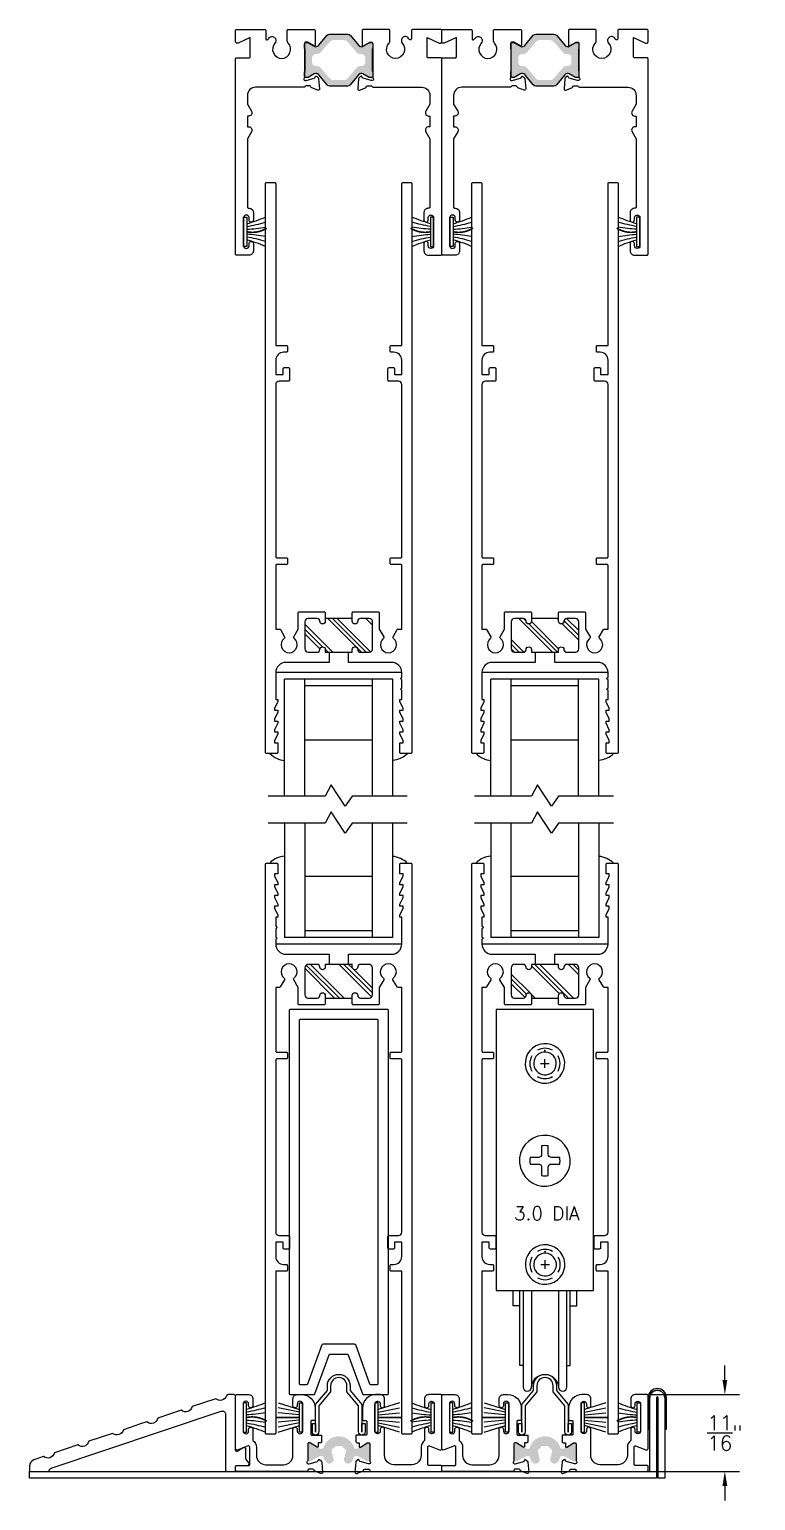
# Model space of a CAD drawing. Extents: x -7.7 to 55.8, y -21.7 to 30.1.
# Drawn here: x 20.64 to 27.36, y 5.83 to 19.44 of the extents above; entities that cross this region are included whole.
import ezdxf
from ezdxf.enums import TextEntityAlignment as Align

# ---------------------------------------------------------------- set-up
doc = ezdxf.new("R2010")
doc.units = 0
doc.header["$LTSCALE"] = 0.25
doc.header["$MEASUREMENT"] = 0
doc.layers.get('0').update_dxf_attribs({"linetype": 'CONTINUOUS'})
doc.layers.get('DEFPOINTS').update_dxf_attribs({"color": 1, "linetype": 'CONTINUOUS'})
for name, color, linetype in [('FRAME', 1, 'CONTINUOUS'), ('GLASS-VINYL', 7, 'CONTINUOUS'), ('HARDWARE', 7, 'CONTINUOUS'), ('HEM COVER', 4, 'CONTINUOUS'), ('I-STRUT', 7, 'CONTINUOUS'), ('MISC', 7, 'CONTINUOUS'), ('RISER', 7, 'CONTINUOUS'), ('SASH', 5, 'CONTINUOUS'), ('SEAL', 7, 'CONTINUOUS'), ('SILL-PAN', 7, 'CONTINUOUS'), ('VENT', 5, 'CONTINUOUS')]:
    doc.layers.add(name, color=color, linetype=linetype)
doc.styles.get("Standard").update_dxf_attribs({"font": 'simplex.shx'})
doc.dimstyles.new('FULL SCALE', dxfattribs={"dimscale": 0.75, "dimtxt": 0.18, "dimasz": 0.18, "dimexe": 0.18, "dimexo": 0.125, "dimgap": 0.09, "dimtad": 0, "dimtih": 1, "dimtoh": 1, "dimdec": 4, "dimzin": 0, "dimdsep": 46, "dimlunit": 4, "dimtxsty": 'Standard', "dimcen": 0.09, "dimadec": 0, "dimazin": 0, "dimtfac": 1, "dimtdec": 4, "dimtofl": 0, "dimtmove": 0, "dimatfit": 3, "dimfxl": 0, "dimtolj": 1, "dimtzin": 0, "dimarcsym": 0})

# ---------------------------------------------------------------- blocks, each defined once
blk = doc.blocks.new('3752 RISER')
at = {"color": 1}
blk.add_lwpolyline([(0.122, -0.364), (0.095, -0.328), (0.095, -0.241, 0.57735), (0.071, -0.227), (0.015, -0.259, -0.57735), (0, -0.25), (0, 0.25, 0.414214), (-0.016, 0.266), (-0.07, 0.266, 0.321849), (-0.085, 0.255, -0.530341), (-0.184, 0.228), (-0.402, 0.155, -0.564933), (-0.503, 0.121), (-0.721, 0.048, -0.564933), (-0.821, 0.014), (-0.88, -0.005), (-0.933, -0.023), (-1.039, -0.059, -0.564933), (-1.14, -0.092), (-1.358, -0.165, -0.564933), (-1.459, -0.199), (-1.676, -0.272, -0.564933), (-1.777, -0.306), (-1.866, -0.336, 0.322343), (-1.908, -0.394), (-1.908, -0.444), (-1.727, -0.444, -0.324941), (-1.706, -0.414), (-0.17, 0.101), (-0.135, 0.113, -0.512467), (-0.094, 0.083), (-0.094, -0.386), (-0.094, -0.434, 0.414214), (-0.084, -0.444), (-0.01, -0.444, 0.414214), (0, -0.434), (0, -0.4, -0.414214), (0.01, -0.39), (0.109, -0.39, 0.614986)], format="xyb", close=True, dxfattribs=at)
blk = doc.blocks.new('3310-Thermal Mammoth B Rail')
at = {"linetype": 'Continuous'}
h = blk.add_hatch(dxfattribs=at)
h.set_pattern_fill('PLAST', angle=45, style=0)
h.paths.add_polyline_path([(-0.15, 0.324), (-0.151, 0.324, -0.414214), (-0.175, 0.348), (-0.175, 0.374), (-0.282, 0.374, 0.414214), (-0.313, 0.343), (-0.313, 0.093, 0.414214), (-0.282, 0.062), (-0.2, 0.062, 0.414214), (-0.175, 0.087), (-0.175, 0.088, -0.414214), (-0.151, 0.112), (-0.15, 0.112, -0.414214), (-0.125, 0.087), (-0.125, 0.062), (0.125, 0.062), (0.125, 0.087, -0.414214), (0.15, 0.112), (0.151, 0.112, -0.414214), (0.175, 0.088), (0.175, 0.087, 0.414214), (0.2, 0.062), (0.282, 0.062, 0.414214), (0.313, 0.093), (0.313, 0.343, 0.414214), (0.282, 0.374), (0.175, 0.374), (0.175, 0.348, -0.414214), (0.151, 0.324), (0.15, 0.324, -0.414214), (0.125, 0.349), (0.125, 0.374), (-0.125, 0.374), (-0.125, 0.349, -0.414214)])
at = {"color": 7}
for p, q in [((-0.125, 0.374), (0.125, 0.374)), ((0.125, 0.062), (-0.125, 0.062))]:
    blk.add_line(p, q, dxfattribs=at)
at = {"ltscale": 0.25}
blk.add_lwpolyline([(-0.089, 0.374), (-0.089, 0.468), (-0.488, 0.468, -0.414214), (-0.582, 0.562), (-0.582, 0.811), (-0.564, 0.811), (-0.564, 0.831), (-0.594, 0.891), (-0.594, 0.911), (-0.564, 0.911), (-0.564, 0.931), (-0.594, 0.991), (-0.594, 1.011), (-0.564, 1.011), (-0.564, 1.031), (-0.594, 1.091), (-0.594, 1.111), (-0.564, 1.111), (-0.564, 1.131), (-0.594, 1.191), (-0.594, 1.211), (-0.564, 1.211), (-0.564, 1.301, 0.414214), (-0.574, 1.311), (-0.666, 1.311, 0.414214), (-0.676, 1.301), (-0.676, -3.96, 0.414214), (-0.666, -3.97), (-0.592, -3.97, 0.414214), (-0.582, -3.96), (-0.582, -2.462), (-0.484, -2.462, 0.414214), (-0.474, -2.452), (-0.474, -2.41, 0.414214), (-0.484, -2.4), (-0.51, -2.4, -0.414214), (-0.582, -2.328), (-0.582, -2.195), (-0.514, -2.195), (-0.514, -2.248, 0.414214), (-0.504, -2.258), (-0.464, -2.258, 0.414214), (-0.454, -2.248), (-0.454, -2.143, 0.414214), (-0.464, -2.133), (-0.551, -2.133, -0.414214), (-0.582, -2.102), (-0.582, -0.509, -0.414214), (-0.572, -0.499), (-0.484, -0.499, 0.414214), (-0.474, -0.489), (-0.474, -0.447, 0.414214), (-0.484, -0.437), (-0.572, -0.437, -0.414214), (-0.582, -0.427), (-0.582, 0.16), (-0.547, 0.16, 0.267949), (-0.539, 0.165), (-0.5, 0.232, 0.380082), (-0.502, 0.245, -3.00994), (-0.413, 0.245, 0.380082), (-0.415, 0.232), (-0.374, 0.16), (-0.374, 0.01, 0.414214), (-0.364, 0), (-0.134, 0, 0.414214), (-0.124, 0.01), (-0.124, 0.087, 0.414214), (-0.149, 0.112, 0.414214), (-0.174, 0.087, -0.414214), (-0.199, 0.062), (-0.281, 0.062, -0.414214), (-0.312, 0.093), (-0.312, 0.343, -0.414214), (-0.281, 0.374), (-0.199, 0.374, -0.414214), (-0.174, 0.349, 0.414214), (-0.149, 0.324, 0.414214), (-0.124, 0.349), (-0.124, 0.374), (0.001, 0.374), (0.126, 0.374), (0.126, 0.349, 0.414214), (0.151, 0.324, 0.414214), (0.176, 0.349, -0.414214), (0.201, 0.374), (0.283, 0.374, -0.414214), (0.314, 0.343), (0.314, 0.093, -0.414214), (0.283, 0.062), (0.201, 0.062, -0.414214), (0.176, 0.087, 0.414214), (0.151, 0.112, 0.414214), (0.126, 0.087), (0.126, 0.01, 0.414214), (0.136, 0), (0.366, 0, 0.414214), (0.376, 0.01), (0.376, 0.16), (0.418, 0.232, 0.380082), (0.416, 0.245, -3.00994), (0.505, 0.245, 0.380082), (0.503, 0.232), (0.542, 0.165, 0.267949), (0.55, 0.16), (0.584, 0.16), (0.584, -0.427, -0.414214), (0.574, -0.437), (0.486, -0.437, 0.414214), (0.476, -0.447), (0.476, -0.489, 0.414214), (0.486, -0.499), (0.574, -0.499, -0.414214), (0.584, -0.509), (0.584, -2.102, -0.414214), (0.553, -2.133), (0.466, -2.133, 0.414214), (0.456, -2.143), (0.456, -2.248, 0.414214), (0.466, -2.258), (0.506, -2.258, 0.414214), (0.516, -2.248), (0.516, -2.195), (0.584, -2.195), (0.584, -2.328, -0.414214), (0.512, -2.4), (0.486, -2.4, 0.414214), (0.476, -2.41), (0.476, -2.452, 0.414214), (0.486, -2.462), (0.584, -2.462), (0.584, -3.96, 0.414214), (0.594, -3.97), (0.668, -3.97, 0.414214), (0.678, -3.96), (0.678, 1.301, 0.414214), (0.668, 1.311), (0.576, 1.311, 0.414214), (0.566, 1.301), (0.566, 1.211), (0.596, 1.211), (0.596, 1.191), (0.566, 1.131), (0.566, 1.111), (0.596, 1.111), (0.596, 1.091), (0.566, 1.031), (0.566, 1.011), (0.596, 1.011), (0.596, 0.991), (0.566, 0.931), (0.566, 0.911), (0.596, 0.911), (0.596, 0.891), (0.566, 0.831), (0.566, 0.811), (0.584, 0.811), (0.584, 0.726, 1), (0.584, 0.706), (0.584, 0.626, 1), (0.584, 0.606), (0.584, 0.562, -0.414214), (0.49, 0.468), (0.091, 0.468), (0.091, 0.374)], format="xyb", dxfattribs=at)
blk = doc.blocks.new('3700-HEAD')
h = blk.add_hatch(color=7)
h.dxf.hatch_style = 1
h.paths.add_polyline_path([(1.061, 2.024, 0.221694), (1.038, 2.034), (0.87, 2.034, 0.221694), (0.847, 2.024), (0.767, 1.929, -0.36397), (0.729, 1.922), (0.671, 1.955, 0.131653), (0.665, 1.957), (0.651, 1.957, 0.414214), (0.639, 1.945), (0.639, 1.902, 0.236168), (0.643, 1.894), (0.643, 1.694, 0.236068), (0.639, 1.686), (0.639, 1.643, 0.414894), (0.651, 1.632), (0.665, 1.632, 0.131653), (0.671, 1.633), (0.729, 1.666, -0.36397), (0.767, 1.66), (0.847, 1.565, 0.221694), (0.87, 1.554), (1.038, 1.554, 0.221694), (1.061, 1.565), (1.141, 1.66, -0.36397), (1.179, 1.666), (1.237, 1.633, 0.131653), (1.243, 1.632), (1.257, 1.632, 0.414214), (1.269, 1.643), (1.269, 1.686, 0.23617), (1.265, 1.694), (1.265, 1.894, 0.236068), (1.269, 1.902), (1.269, 1.945, 0.414948), (1.257, 1.957), (1.243, 1.957, 0.131653), (1.237, 1.955), (1.179, 1.922, -0.36397), (1.141, 1.929)])
h.paths.add_polyline_path([(1.038, 1.962), (1.119, 1.867, 0.221696), (1.155, 1.85), (1.164, 1.85, -0.418301), (1.2, 1.814), (1.2, 1.774, -0.410138), (1.165, 1.739), (1.155, 1.739, 0.221696), (1.119, 1.722), (1.038, 1.626, -0.221696), (1.002, 1.609), (0.906, 1.609, -0.221696), (0.87, 1.626), (0.789, 1.722, 0.221696), (0.753, 1.739), (0.744, 1.739, -0.418302), (0.708, 1.774), (0.708, 1.814, -0.410138), (0.743, 1.85), (0.753, 1.85, 0.221696), (0.789, 1.867), (0.87, 1.962, -0.221696), (0.906, 1.979), (1.002, 1.979, -0.221696)], flags=16)
for points in [[(0.11, 1.388), (0.148, 1.322, -0.57735), (0.122, 1.277), (0.11, 1.277), (0.11, 1.177), (0.122, 1.177, -0.57735), (0.148, 1.132), (0.11, 1.066), (0.11, 0.434, 0.414214), (0.12, 0.424), (0.125, 0.424, -0.414214), (0.165, 0.384), (0.165, 0.317, -0.414214), (0.145, 0.297), (0.144, 0.297, -0.414214), (0.125, 0.317), (0.125, 0.338, 0.414214), (0.1, 0.362), (0.099, 0.362, 0.414214), (0.075, 0.338), (0.075, 0.077, 0.414214), (0.099, 0.052), (0.1, 0.052, 0.414214), (0.125, 0.077), (0.125, 0.098, -0.414214), (0.144, 0.117), (0.145, 0.117, -0.414214), (0.165, 0.098), (0.165, 0.03, -0.414214), (0.125, -0.01), (0.01, -0.01, -0.414214), (0, 0), (0, 1.805, -0.414214), (0.01, 1.815), (0.125, 1.815, 0.414214), (0.135, 1.825), (0.135, 2.003), (0.023, 1.951, -0.546624), (0, 1.966), (0, 2.068, -0.414214), (0.01, 2.078), (0.27, 2.078, -0.414214), (0.28, 2.068), (0.28, 1.99, 0.733941), (0.298, 1.984, -0.034035), (0.311, 2, -0.505732), (0.369, 1.994), (0.369, 1.993, -0.327538), (0.365, 1.951, 0.652778), (0.427, 1.81, 0.660027), (0.487, 1.952, -0.193039), (0.479, 1.973), (0.479, 2.068, -0.414214), (0.489, 2.078), (0.727, 2.078, -0.414214), (0.737, 2.068), (0.737, 1.933, -0.585524), (0.725, 1.926), (0.666, 1.959, 0.137872), (0.659, 1.961), (0.651, 1.961, 0.414214), (0.639, 1.949), (0.639, 1.636, -0.213422), (0.635, 1.627, 0.6885), (0.643, 1.606), (0.649, 1.606, 0.065543), (0.652, 1.607), (0.728, 1.627, 0.267949), (0.736, 1.635), (0.738, 1.64, -0.57735), (0.751, 1.643), (0.765, 1.629, -0.176327), (0.769, 1.622), (0.777, 1.529, -0.548619), (0.761, 1.516), (0.705, 1.537, -0.263725), (0.698, 1.545, 0.359508), (0.686, 1.555), (0.651, 1.555, 0.414214), (0.639, 1.543), (0.185, 1.543, 0.414214), (0.11, 1.468), (0.11, 1.388)], [(1.798, 1.388), (1.76, 1.322, 0.57735), (1.786, 1.277), (1.798, 1.277), (1.798, 1.177), (1.786, 1.177, 0.57735), (1.76, 1.132), (1.798, 1.066), (1.798, 0.434, -0.414214), (1.788, 0.424), (1.783, 0.424, 0.414214), (1.743, 0.384), (1.743, 0.317, 0.414214), (1.763, 0.297), (1.763, 0.297, 0.414214), (1.783, 0.317), (1.783, 0.338, -0.414214), (1.807, 0.362), (1.808, 0.362, -0.414214), (1.833, 0.338), (1.833, 0.077, -0.414214), (1.808, 0.052), (1.807, 0.052, -0.414214), (1.783, 0.077), (1.783, 0.098, 0.414214), (1.763, 0.117), (1.762, 0.117, 0.414214), (1.743, 0.098), (1.743, 0.03, 0.414214), (1.783, -0.01), (1.898, -0.01, 0.414214), (1.908, 0), (1.908, 1.805, 0.414214), (1.898, 1.815), (1.783, 1.815, -0.414214), (1.773, 1.825), (1.773, 2.003), (1.885, 1.951, 0.546624), (1.908, 1.966), (1.908, 2.068, 0.414214), (1.898, 2.078), (1.638, 2.078, 0.414214), (1.628, 2.068), (1.628, 1.99, -0.733941), (1.61, 1.984, 0.034035), (1.597, 2, 0.505732), (1.539, 1.994), (1.539, 1.993, 0.327538), (1.543, 1.951, -0.652778), (1.481, 1.81, -0.660027), (1.421, 1.952, 0.193039), (1.429, 1.973), (1.429, 2.068, 0.414214), (1.419, 2.078), (1.181, 2.078, 0.414214), (1.171, 2.068), (1.171, 1.933, 0.585524), (1.183, 1.926), (1.242, 1.959, -0.137872), (1.249, 1.961), (1.257, 1.961, -0.414214), (1.269, 1.949), (1.269, 1.636, 0.213422), (1.273, 1.627, -0.6885), (1.265, 1.606), (1.259, 1.606, -0.065543), (1.256, 1.607), (1.18, 1.627, -0.267949), (1.172, 1.635), (1.17, 1.64, 0.57735), (1.157, 1.643), (1.143, 1.629, 0.176327), (1.139, 1.622), (1.131, 1.529, 0.548619), (1.147, 1.516), (1.203, 1.537, 0.263725), (1.21, 1.545, -0.359508), (1.222, 1.555), (1.257, 1.555, -0.414214), (1.269, 1.543), (1.723, 1.543, -0.414214), (1.798, 1.468), (1.798, 1.388)]]:
    blk.add_lwpolyline(points, format="xyb")
at = {"color": 7}
blk.add_lwpolyline([(0.729, 1.922, 0.36397), (0.767, 1.929), (0.847, 2.024, -0.221694), (0.87, 2.034), (1.038, 2.034, -0.221694), (1.061, 2.024), (1.141, 1.929, 0.36397), (1.179, 1.922), (1.237, 1.955, -0.131653), (1.243, 1.957), (1.257, 1.957, -0.414214), (1.269, 1.945), (1.269, 1.902, -0.236068), (1.265, 1.894), (1.265, 1.694, -0.236068), (1.269, 1.686), (1.269, 1.643, -0.414214), (1.257, 1.632), (1.243, 1.632, -0.131653), (1.237, 1.633), (1.179, 1.666, 0.36397), (1.141, 1.66), (1.061, 1.565, -0.221694), (1.038, 1.554), (0.87, 1.554, -0.221694), (0.847, 1.565), (0.767, 1.66, 0.36397), (0.729, 1.666), (0.671, 1.633, -0.131653), (0.665, 1.632), (0.651, 1.632, -0.414214), (0.639, 1.643), (0.639, 1.686, -0.236068), (0.643, 1.694), (0.643, 1.894, -0.236068), (0.639, 1.902), (0.639, 1.945, -0.414214), (0.651, 1.957), (0.665, 1.957, -0.131653), (0.671, 1.955)], format="xyb", close=True, dxfattribs=at)
blk = doc.blocks.new('3749-SILL')
at = {"layer": 'I-STRUT'}
h = blk.add_hatch(color=256, dxfattribs=at)
h.dxf.hatch_style = 1
edge = h.paths.add_edge_path()
edge.add_arc((0.954, -0.524), 0.0689, 60, 120, ccw=False)
edge.add_line((0.988, -0.464), (0.985, -0.469))
edge.add_arc((0.954, -0.524), 0.063, 30, 60, ccw=False)
edge.add_line((1.009, -0.493), (1.014, -0.49))
edge.add_arc((0.954, -0.524), 0.0689, 0, 30, ccw=False)
edge.add_line((1.023, -0.524), (1.017, -0.524))
edge.add_arc((0.954, -0.524), 0.063, -30, 0, ccw=False)
edge.add_line((1.009, -0.555), (1.014, -0.558))
edge.add_arc((0.954, -0.524), 0.0689, 323.1301, 330, ccw=False)
edge.add_arc((1.041, -0.589), 0.0394, 143.1301, 323.1301)
edge.add_arc((0.954, -0.524), 0.148, 323.1301, 343.8304)
edge.add_arc((1.103, -0.567), 0.00787, 90, 163.8304, ccw=False)
edge.add_line((1.103, -0.559), (1.125, -0.559))
edge.add_arc((1.125, -0.591), 0.0315, 60, 90, ccw=False)
edge.add_line((1.141, -0.564), (1.214, -0.606))
edge.add_arc((1.218, -0.599), 0.00787, 240, 270)
edge.add_line((1.218, -0.607), (1.226, -0.607))
edge.add_arc((1.226, -0.591), 0.0157, 270, 360)
edge.add_line((1.241, -0.591), (1.241, -0.457))
edge.add_arc((1.226, -0.457), 0.0157, 0, 90)
edge.add_line((1.226, -0.441), (1.218, -0.441))
edge.add_arc((1.218, -0.449), 0.00787, 90, 120)
edge.add_line((1.214, -0.442), (1.141, -0.484))
edge.add_arc((1.125, -0.457), 0.0315, 270, 300, ccw=False)
edge.add_line((1.125, -0.489), (1.103, -0.489))
edge.add_arc((1.103, -0.481), 0.00787, 196.1696, 270, ccw=False)
edge.add_arc((0.954, -0.524), 0.148, 16.1696, 90)
edge.add_arc((0.954, -0.524), 0.148, 90, 163.8304)
edge.add_arc((0.805, -0.481), 0.00787, 270, 343.8304, ccw=False)
edge.add_line((0.805, -0.489), (0.783, -0.489))
edge.add_arc((0.783, -0.457), 0.0315, 240, 270, ccw=False)
edge.add_line((0.767, -0.484), (0.694, -0.442))
edge.add_arc((0.69, -0.449), 0.00787, 60, 90)
edge.add_line((0.69, -0.441), (0.682, -0.441))
edge.add_arc((0.682, -0.457), 0.0157, 90, 180)
edge.add_line((0.667, -0.457), (0.667, -0.591))
edge.add_arc((0.682, -0.591), 0.0157, 180, 270)
edge.add_line((0.682, -0.607), (0.69, -0.607))
edge.add_arc((0.69, -0.599), 0.00787, 270, 300)
edge.add_line((0.694, -0.606), (0.767, -0.564))
edge.add_arc((0.783, -0.591), 0.0315, 90, 120, ccw=False)
edge.add_line((0.783, -0.559), (0.805, -0.559))
edge.add_arc((0.805, -0.567), 0.00787, 16.1696, 90, ccw=False)
edge.add_arc((0.954, -0.524), 0.148, 196.1696, 216.8699)
edge.add_arc((0.867, -0.589), 0.0394, 216.8699, 396.8699)
edge.add_arc((0.954, -0.524), 0.0689, 210, 216.8699, ccw=False)
edge.add_line((0.894, -0.558), (0.899, -0.555))
edge.add_arc((0.954, -0.524), 0.063, 180, 210, ccw=False)
edge.add_line((0.891, -0.524), (0.885, -0.524))
edge.add_arc((0.954, -0.524), 0.0689, 150, 180, ccw=False)
edge.add_line((0.894, -0.49), (0.899, -0.493))
edge.add_arc((0.954, -0.524), 0.063, 120, 150, ccw=False)
edge.add_line((0.923, -0.469), (0.92, -0.464))
for points in [[(0.53, -0.554), (0.53, -0.366), (0.53, -0.312, -0.414214), (0.55, -0.292), (0.551, -0.292, -0.414214), (0.57, -0.311), (0.57, -0.328, 0.414214), (0.594, -0.352), (0.595, -0.352, 0.414214), (0.62, -0.328), (0.62, -0.077, 0.414214), (0.595, -0.052), (0.594, -0.052, 0.414214), (0.57, -0.077), (0.57, -0.093, -0.414214), (0.551, -0.112), (0.55, -0.112, -0.414214), (0.53, -0.093), (0.53, -0.03, -0.414214), (0.57, 0.01), (0.593, 0.01), (0.61, 0.01, -0.414214), (0.735, -0.115), (0.735, -0.22, -0.414214), (0.725, -0.23), (0.705, -0.23, 0.414214), (0.695, -0.24), (0.695, -0.355, 0.414214), (0.705, -0.365), (0.795, -0.365), (0.795, -0.425, -0.414214), (0.785, -0.435), (0.765, -0.435), (0.765, -0.468, -0.585524), (0.753, -0.475), (0.693, -0.438, 0.137872), (0.687, -0.436), (0.678, -0.436, 0.414214), (0.667, -0.448), (0.667, -0.6, -0.213422), (0.663, -0.609, 0.6885), (0.671, -0.629), (0.677, -0.629, 0.065543), (0.68, -0.629), (0.756, -0.609, 0.267949), (0.764, -0.6), (0.765, -0.596, -0.57735), (0.778, -0.592), (0.793, -0.606, -0.176327), (0.796, -0.614), (0.804, -0.707, -0.548619), (0.788, -0.719), (0.733, -0.699, -0.263725), (0.725, -0.69, 0.359508), (0.714, -0.68), (0.678, -0.68, 0.414214), (0.667, -0.692), (0.667, -0.7), (0.01, -0.7, -0.414214), (0, -0.69), (0, -0.656, -0.414214), (0.01, -0.646), (0.12, -0.646, 0.414214), (0.13, -0.636), (0.13, -0.475, 0.528549), (0.116, -0.465), (0.022, -0.502, -0.528549), (0, -0.488), (0, 0, -0.414214), (0.01, 0.01), (0.12, 0.01, -0.414214), (0.16, -0.03), (0.16, -0.093, -0.414214), (0.141, -0.112), (0.139, -0.112, -0.414214), (0.12, -0.093), (0.12, -0.077, 0.414214), (0.096, -0.052), (0.095, -0.052, 0.414214), (0.07, -0.077), (0.07, -0.328, 0.414214), (0.095, -0.352), (0.096, -0.352, 0.414214), (0.12, -0.328), (0.12, -0.311, -0.414214), (0.139, -0.292), (0.14, -0.292, -0.414214), (0.16, -0.312), (0.16, -0.415, -0.250492), (0.192, -0.475), (0.192, -0.553, 0.414214), (0.277, -0.638), (0.445, -0.638, 0.414214), (0.53, -0.553)], [(1.378, -0.554), (1.378, -0.366), (1.378, -0.312, 0.414214), (1.358, -0.292), (1.358, -0.292, 0.414214), (1.338, -0.311), (1.338, -0.328, -0.414214), (1.314, -0.352), (1.312, -0.352, -0.414214), (1.288, -0.328), (1.288, -0.077, -0.414214), (1.312, -0.052), (1.314, -0.052, -0.414214), (1.338, -0.077), (1.338, -0.093, 0.414214), (1.358, -0.112), (1.359, -0.112, 0.414214), (1.378, -0.093), (1.378, -0.03, 0.414214), (1.338, 0.01), (1.315, 0.01), (1.298, 0.01, 0.414214), (1.173, -0.115), (1.173, -0.22, 0.414214), (1.183, -0.23), (1.203, -0.23, -0.414214), (1.213, -0.24), (1.213, -0.355, -0.414214), (1.203, -0.365), (1.113, -0.365), (1.113, -0.425, 0.414214), (1.123, -0.435), (1.143, -0.435), (1.143, -0.468, 0.585524), (1.155, -0.475), (1.215, -0.438, -0.137872), (1.221, -0.436), (1.23, -0.436, -0.414214), (1.241, -0.448), (1.241, -0.6, 0.213422), (1.245, -0.609, -0.6885), (1.237, -0.629), (1.231, -0.629, -0.065543), (1.228, -0.629), (1.152, -0.609, -0.267949), (1.144, -0.6), (1.143, -0.596, 0.57735), (1.13, -0.592), (1.115, -0.606, 0.176327), (1.112, -0.614), (1.104, -0.707, 0.548619), (1.12, -0.719), (1.175, -0.699, 0.263725), (1.183, -0.69, -0.359508), (1.194, -0.68), (1.23, -0.68, -0.414214), (1.241, -0.692), (1.241, -0.7), (1.898, -0.7, 0.414214), (1.908, -0.69), (1.908, -0.656, 0.414214), (1.898, -0.646), (1.788, -0.646, -0.414214), (1.778, -0.636), (1.778, -0.475, -0.528549), (1.792, -0.465), (1.886, -0.502, 0.528549), (1.908, -0.488), (1.908, 0, 0.414214), (1.898, 0.01), (1.788, 0.01, 0.414214), (1.748, -0.03), (1.748, -0.093, 0.414214), (1.768, -0.112), (1.769, -0.112, 0.414214), (1.788, -0.093), (1.788, -0.077, -0.414214), (1.812, -0.052), (1.813, -0.052, -0.414214), (1.838, -0.077), (1.838, -0.328, -0.414214), (1.813, -0.352), (1.812, -0.352, -0.414214), (1.788, -0.328), (1.788, -0.311, 0.414214), (1.769, -0.292), (1.768, -0.292, 0.414214), (1.748, -0.312), (1.748, -0.415, 0.250492), (1.716, -0.475), (1.716, -0.553, -0.414214), (1.631, -0.638), (1.463, -0.638, -0.414214), (1.378, -0.553)]]:
    blk.add_lwpolyline(points, format="xyb")
blk = doc.blocks.new('FW1020 STD SILL')
blk.add_lwpolyline([(0.075, 0.457, 1), (-0.075, 0.457), (-0.075, 0.402), (-0.184, 0.272), (-0.184, 0.03, -1), (-0.244, 0.03), (-0.244, 0.109), (-0.214, 0.109), (-0.214, 0.027), (-0.214, 0.283), (-0.105, 0.413), (-0.105, 0.457, -1), (0.105, 0.457), (0.105, 0.413), (0.214, 0.283), (0.214, 0.027), (0.214, 0.109), (0.244, 0.109), (0.244, 0.03, -1), (0.184, 0.03), (0.184, 0.272), (0.075, 0.402)], format="xyb", close=True)
blk = doc.blocks.new('3762 Mammoth Setting Block')
for points in [[(0.079, -3.187, -0.315299), (0.088, -3.194), (0.22, -3.555, 0.315299), (0.229, -3.562), (0.45, -3.562, 0.414214), (0.46, -3.552), (0.46, -0.01, 0.414214), (0.45, 0), (-0.45, 0, 0.414214), (-0.46, -0.01), (-0.46, -3.552, 0.414214), (-0.45, -3.562), (-0.229, -3.562, 0.315299), (-0.22, -3.555), (-0.088, -3.194, -0.315299), (-0.079, -3.187)], [(0.144, -3.093, -0.315299), (0.154, -3.1), (0.285, -3.461, 0.315299), (0.295, -3.468), (0.356, -3.468, 0.414214), (0.366, -3.458), (0.366, -0.104, 0.414214), (0.356, -0.094), (-0.356, -0.094, 0.414214), (-0.366, -0.104), (-0.366, -3.458, 0.414214), (-0.356, -3.468), (-0.295, -3.468, 0.315299), (-0.285, -3.461), (-0.154, -3.1, -0.315299), (-0.144, -3.093)]]:
    blk.add_lwpolyline(points, format="xyb", close=True)
blk = doc.blocks.new('*U189')
for centre, radius, start, end in [((-0.346, 1.446), 1.422, 285.3137, 292.8214), ((-0.22, 1.539), 1.51, 279.5384, 286.3955), ((-0.04, 1.474), 1.452, 272.757, 279.7469), ((-0.04, -1.474), 1.452, 80.2531, 87.243), ((-0.22, -1.539), 1.51, 73.6045, 80.4616), ((-0.346, -1.446), 1.422, 67.1786, 74.6863)]:
    blk.add_arc(centre, radius, start, end)
at = {"layer": 'SEAL'}
blk.add_lwpolyline([(0, -0.135), (0, 0.135), (0.03, 0.135), (0.03, -0.135)], close=True, dxfattribs=at)
at = {"layer": 'SEAL', "const_width": 0.015}
blk.add_lwpolyline([(0.03, 0, 0.193932), (0.219, 0.034)], format="xyb", dxfattribs=at)
at = {"flags": 9}
for tag, p in [('MANUFACTURER_PART_#', (0, -0.199)), ('FLEETWOOD_PART_#', (-0.001, -0.249))]:
    blk.add_attdef(tag, p, '', height=0.0312, dxfattribs=at)
blk = doc.blocks.new('*U190')
for centre, radius, start, end in [((-0.349, 1.474), 1.45, 285.1576, 292.5924), ((-0.223, 1.57), 1.542, 279.4376, 286.2238), ((-0.041, 1.506), 1.484, 272.7271, 279.642), ((-0.041, -1.506), 1.484, 80.358, 87.2729), ((-0.223, -1.57), 1.542, 73.7762, 80.5624), ((-0.349, -1.474), 1.45, 67.4076, 74.8424)]:
    blk.add_arc(centre, radius, start, end)
at = {"layer": 'SEAL'}
blk.add_lwpolyline([(0, -0.135), (0, 0.135), (0.03, 0.135), (0.03, -0.135)], close=True, dxfattribs=at)
at = {"layer": 'SEAL', "const_width": 0.015}
blk.add_lwpolyline([(0.03, 0, 0.19203), (0.221, 0.034)], format="xyb", dxfattribs=at)
at = {"flags": 9}
for tag, p in [('MANUFACTURER_PART_#', (0, -0.199)), ('FLEETWOOD_PART_#', (-0.001, -0.249))]:
    blk.add_attdef(tag, p, '', height=0.0312, dxfattribs=at)
blk = doc.blocks.new('19118-Seal')
for p, q in [((0.03, 0.049), (0.228, 0.09)), ((0.03, 0.024), (0.228, 0.043)), ((0.03, -0.024), (0.228, -0.043)), ((0.03, -0.049), (0.228, -0.09))]:
    blk.add_line(p, q)
at = {"layer": 'SEAL'}
for p, q in [((0.228, 0.135), (0.03, 0.074)), ((0.228, -0.135), (0.03, -0.074))]:
    blk.add_line(p, q, dxfattribs=at)
blk.add_lwpolyline([(0, -0.135), (0, 0.135), (0.03, 0.135), (0.03, -0.135)], close=True, dxfattribs=at)
at = {"layer": 'SEAL', "const_width": 0.015}
blk.add_lwpolyline([(0.03, 0), (0.25, 0)], dxfattribs=at)
at = {"flags": 9}
for tag, p in [('MANUFACTURER_PART_#', (0, -0.199)), ('FLEETWOOD_PART_#', (-0.001, -0.249))]:
    blk.add_attdef(tag, p, '', height=0.0312, dxfattribs=at)
blk = doc.blocks.new('*U192')
at = {"layer": 'FRAME'}
blk.add_blockref('3749-SILL', (0, 0), dxfattribs=at)
at = {"layer": 'HARDWARE'}
for name, p in [('3762 Mammoth Setting Block', (0.954, 3.572)), ('FW1020 STD SILL', (0.954, -0.365))]:
    blk.add_blockref(name, p, dxfattribs=at)
at = {"layer": 'SEAL', "xscale": -1, "rotation": 180}
for name, p in [('*U189', (0.07, -0.202)), ('19118-Seal', (1.288, -0.202))]:
    blk.add_blockref(name, p, dxfattribs=at)
at = {"layer": 'SEAL', "rotation": 180}
for name, p in [('19118-Seal', (0.62, -0.202)), ('*U190', (1.838, -0.202))]:
    blk.add_blockref(name, p, dxfattribs=at)
at = {"layer": 'VENT', "xscale": -1}
blk.add_blockref('3310-Thermal Mammoth B Rail', (0.955, 3.614), dxfattribs=at)
blk = doc.blocks.new('*U191')
at = {"layer": 'HARDWARE', "linetype": 'Continuous'}
for p, q in [((0.914, 3.072), (0.994, 3.072)), ((0.954, 3.032), (0.954, 3.112)), ((0.955, 1.172), (0.955, 1.252)), ((0.915, 1.212), (0.995, 1.212))]:
    blk.add_line(p, q, dxfattribs=at)
at = {"layer": 'HARDWARE', "color": 7}
blk.add_lwpolyline([(0.503, 3.572), (0.503, 0.972), (1.403, 0.972), (1.403, 3.572)], close=True, dxfattribs=at)
blk.add_lwpolyline([(0.983, 2.035), (0.983, 2.112, -0.414214), (1.013, 2.142), (1.09, 2.142, 0.108189), (1.09, 2.202), (1.013, 2.202, -0.414214), (0.983, 2.232), (0.983, 2.309, 0.108189), (0.923, 2.309), (0.923, 2.232, -0.414214), (0.893, 2.202), (0.816, 2.202, 0.108189), (0.816, 2.142), (0.893, 2.142, -0.414214), (0.923, 2.112), (0.923, 2.035, 0.108189)], format="xyb", close=True, dxfattribs=at)
for points in [[(0.722, 0.832), (0.66, 0.832), (0.66, 0.972)], [(0.751, 0.278), (0.72, 0.278), (0.72, 0.972)], [(0.829, 0.972), (0.829, 0.078)], [(1.079, 0.972), (1.079, 0.078)], [(1.157, 0.278), (1.188, 0.278), (1.188, 0.972)], [(1.188, 0.832), (1.25, 0.832), (1.25, 0.972)]]:
    blk.add_lwpolyline(points, dxfattribs=at)
blk.add_lwpolyline([(0.751, 0.972), (0.751, 0.08, 0.97561), (0.829, 0.078, -0.9518), (1.079, 0.078, 0.97561), (1.157, 0.08), (1.157, 0.972)], format="xyb", dxfattribs=at)
for centre, radius, start, end in [((0.954, 3.072), 0.183, 106.169, 106.1378), ((0.954, 3.072), 0.105, 131.0231, 130.9828), ((0.953, 2.172), 0.235, 117.4668, 117.4309), ((0.955, 1.212), 0.183, 106.169, 106.1378), ((0.955, 1.212), 0.105, 131.0231, 130.9828)]:
    blk.add_arc(centre, radius, start, end, dxfattribs=at)
at = {"layer": 'HARDWARE', "color": 7, "linetype": 'Continuous'}
for centre, start, end in [((0.954, 3.072), 150, 210), ((0.954, 3.072), 60, 120), ((0.954, 3.072), 330, 30), ((0.954, 3.072), 240, 300), ((0.955, 1.212), 150, 210), ((0.955, 1.212), 60, 120), ((0.955, 1.212), 330, 30), ((0.955, 1.212), 240, 300)]:
    blk.add_arc(centre, 0.14, start, end, dxfattribs=at)
at = {"layer": 'HARDWARE', "color": 7, "linetype": 'ByBlock'}
for p in [(0.954, 3.192), (0.955, 1.332)]:
    blk.add_point(p, dxfattribs=at)
at = {"layer": 'FRAME'}
blk.add_blockref('3749-SILL', (0, 0), dxfattribs=at)
at = {"layer": 'HARDWARE'}
blk.add_blockref('FW1020 STD SILL', (0.954, -0.365), dxfattribs=at)
at = {"layer": 'SEAL', "xscale": -1, "rotation": 180}
for name, p in [('*U189', (0.07, -0.202)), ('19118-Seal', (1.288, -0.202))]:
    blk.add_blockref(name, p, dxfattribs=at)
at = {"layer": 'SEAL', "rotation": 180}
for name, p in [('19118-Seal', (0.62, -0.202)), ('*U190', (1.838, -0.202))]:
    blk.add_blockref(name, p, dxfattribs=at)
at = {"layer": 'VENT', "xscale": -1}
blk.add_blockref('3310-Thermal Mammoth B Rail', (0.955, 3.614), dxfattribs=at)
at = {"layer": 'HARDWARE'}
blk.add_text('3.0 DIA', height=0.125, dxfattribs=at).set_placement((0.97, 1.623), align=Align.CENTER)
blk = doc.blocks.new('*U204')
for centre, radius, start, end in [((-0.336, 1.375), 1.351, 285.7333, 293.4368), ((-0.214, 1.458), 1.43, 279.8103, 286.8579), ((-0.038, 1.394), 1.372, 272.8377, 280.0301), ((-0.038, -1.394), 1.372, 79.9699, 87.1623), ((-0.214, -1.458), 1.43, 73.1421, 80.1897), ((-0.336, -1.375), 1.351, 66.5632, 74.2667)]:
    blk.add_arc(centre, radius, start, end)
at = {"layer": 'SEAL'}
blk.add_lwpolyline([(0, -0.135), (0, 0.135), (0.03, 0.135), (0.03, -0.135)], close=True, dxfattribs=at)
at = {"layer": 'SEAL', "const_width": 0.015}
blk.add_lwpolyline([(0.03, 0, 0.199044), (0.214, 0.034)], format="xyb", dxfattribs=at)
at = {"flags": 9}
for tag, p in [('MANUFACTURER_PART_#', (0, -0.199)), ('FLEETWOOD_PART_#', (-0.001, -0.249))]:
    blk.add_attdef(tag, p, '', height=0.0312, dxfattribs=at)
blk = doc.blocks.new('*D233')
at = {"color": 0, "lineweight": -2}
for p, q in [((27.071, 6.95), (27.071, 7.085)), ((26.39, 6.815), (27.206, 6.815)), ((26.337, 6.105), (27.206, 6.105)), ((27.071, 5.97), (27.071, 5.835))]:
    blk.add_line(p, q, dxfattribs=at)
at = {"color": 0}
for points in [[(27.049, 6.95), (27.094, 6.95), (27.071, 6.815)], [(27.049, 5.97), (27.094, 5.97), (27.071, 6.105)]]:
    blk.add_solid(points, dxfattribs=at)
at = {"layer": 'DEFPOINTS', "color": 0}
for p in [(26.296, 6.815), (26.243, 6.105), (27.071, 6.105)]:
    blk.add_point(p, dxfattribs=at)
at = {"color": 0, "insert": (27.071, 6.46), "char_height": 0.135, "attachment_point": 5}
blk.add_mtext('\\A1;{\\H1.000000x;\\S11/16;}"', dxfattribs=at)

msp = doc.modelspace()

# ---------------------------------------------------------------- linework, layer by layer
at = {"layer": 'GLASS-VINYL'}
for p, q in [((24.0812, 13.49133), (22.9152, 13.49133)), ((25.9892, 13.49133), (24.8232, 13.49133)), ((22.99816, 12.3484), (22.99816, 13.42933)), ((23.99816, 13.42933), (22.99816, 13.42933)), ((23.18566, 12.3484), (23.18566, 13.42933)), ((23.81066, 13.36733), (23.18566, 13.36733)), ((23.81066, 12.3484), (23.81066, 13.42933)), ((23.99816, 12.3484), (23.99816, 13.42933)), ((24.90616, 12.3484), (24.90616, 13.42933)), ((25.90616, 13.42933), (24.90616, 13.42933)), ((25.09366, 12.3484), (25.09366, 13.42933)), ((25.71866, 13.36733), (25.09366, 13.36733)), ((25.71866, 12.3484), (25.71866, 13.42933)), ((25.90616, 12.3484), (25.90616, 13.42933)), ((23.81066, 12.86633), (23.18566, 12.86633)), ((25.71866, 12.86633), (25.09366, 12.86633)), ((22.99666, 12.0984), (22.99666, 11.04217)), ((23.18416, 12.0984), (23.18416, 11.04217)), ((23.80916, 12.0984), (23.80916, 11.04217)), ((23.99666, 12.0984), (23.99666, 11.04217)), ((24.90466, 12.0984), (24.90466, 11.04217)), ((25.09216, 12.0984), (25.09216, 11.04217)), ((25.71716, 12.0984), (25.71716, 11.04217)), ((25.90466, 12.0984), (25.90466, 11.04217)), ((23.80916, 11.60517), (23.18416, 11.60517)), ((25.71716, 11.60517), (25.09216, 11.60517)), ((23.99666, 11.04217), (22.99666, 11.04217)), ((23.80916, 11.10417), (23.18416, 11.10417)), ((25.90466, 11.04217), (24.90466, 11.04217)), ((25.71716, 11.10417), (25.09216, 11.10417)), ((24.0797, 10.98017), (22.9137, 10.98017)), ((25.9877, 10.98017), (24.8217, 10.98017))]:
    msp.add_line(p, q, dxfattribs=at)
for points in [[(24.13355, 12.3484), (23.6232, 12.3484), (23.55952, 12.25614), (23.42901, 12.45267), (23.3732, 12.3484), (22.84668, 12.3484)], [(26.04155, 12.3484), (25.5312, 12.3484), (25.46752, 12.25614), (25.33701, 12.45267), (25.2812, 12.3484), (24.75468, 12.3484)], [(24.13355, 12.0984), (23.6232, 12.0984), (23.55952, 12.00614), (23.42901, 12.20267), (23.3732, 12.0984), (22.84668, 12.0984)], [(26.04155, 12.0984), (25.5312, 12.0984), (25.46752, 12.00614), (25.33701, 12.20267), (25.2812, 12.0984), (24.75468, 12.0984)]]:
    msp.add_lwpolyline(points, dxfattribs=at)
for centre, start, end in [((23.01651, 12.89623), 224.935627, 265.182257), ((23.98185, 12.89834), 274.280755, 314.252642), ((24.92451, 12.89623), 224.935627, 265.182257), ((25.88985, 12.89834), 274.280755, 314.252642), ((23.01501, 11.57526), 94.817743, 135.064373), ((23.98035, 11.57316), 45.747358, 85.719245), ((24.92301, 11.57526), 94.817743, 135.064373), ((25.88835, 11.57316), 45.747358, 85.719245)]:
    msp.add_arc(centre, 0.2185, start, end, dxfattribs=at)
at = {"layer": 'HEM COVER'}
msp.add_lwpolyline([(26.36117, 6.78517), (26.36167, 6.49517), (26.37667, 6.49517), (26.37617, 6.78517, -1), (26.51617, 6.78517), (26.51567, 6.49517), (26.53067, 6.49517), (26.53117, 6.78517, 1)], format="xyb", close=True, dxfattribs=at)
at = {"layer": 'MISC'}
msp.add_line((26.43867, 6.04267), (20.63717, 6.04267), dxfattribs=at)
at = {"layer": 'SILL-PAN'}
for p, q in [((26.37667, 6.10467), (26.37667, 6.78517)), ((26.43867, 6.78517), (26.43867, 6.04267)), ((26.45367, 6.04267), (26.45367, 6.78517)), ((26.51567, 6.78517), (26.51567, 6.04267)), ((20.63717, 6.10467), (26.37667, 6.10467)), ((20.63717, 6.04267), (20.63717, 6.10467)), ((26.51567, 6.04267), (26.45367, 6.04267))]:
    msp.add_line(p, q, dxfattribs=at)
for radius in [0.0695, 0.0075]:
    msp.add_arc((26.44617, 6.78517), radius, 0, 180, dxfattribs=at)

# ---------------------------------------------------------------- block references
at = {"layer": 'FRAME'}
for name, p in [('3700-HEAD', (22.5442, 17.35983)), ('3700-HEAD', (24.4522, 17.35983)), ('*U192', (22.54517, 6.80467)), ('*U191', (24.45317, 6.80467))]:
    msp.add_blockref(name, p, dxfattribs=at)
at = {"layer": 'RISER'}
msp.add_blockref('3752 RISER', (22.54517, 6.54833), dxfattribs=at)
at = {"layer": 'SASH', "xscale": -1, "rotation": 180}
for p in [(23.4982, 14.05283), (25.4062, 14.05283)]:
    msp.add_blockref('3310-Thermal Mammoth B Rail', p, dxfattribs=at)
at = {"layer": 'SEAL'}
for p in [(22.6192, 17.56683), (24.5272, 17.56683)]:
    msp.add_blockref('*U204', p, dxfattribs=at)
at = {"layer": 'SEAL', "xscale": -1}
for p in [(24.3772, 17.56683), (26.2852, 17.56683)]:
    msp.add_blockref('*U204', p, dxfattribs=at)

# ---------------------------------------------------------------- dimensions: what is measured, and where the dimension line sits
dim = msp.add_linear_dim(base=(27.07143, 6.10467), p1=(26.29617, 6.81467), p2=(26.2432, 6.10467), angle=90, dimstyle='FULL SCALE')
dim.commit()
dim.dimension.update_dxf_attribs({"geometry": '*D233', "text_midpoint": (27.07143, 6.45967)})

doc.saveas('drawing.dxf')
